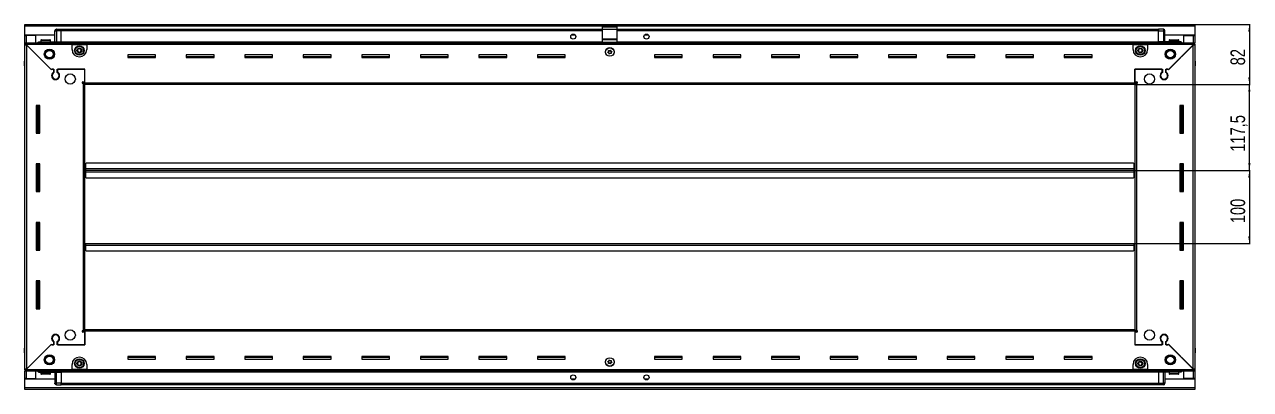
# Model space of a CAD drawing. Header units: millimetres. Extents: x 1132 to 6675, y -642 to 1878.
# Drawn here: x 4999 to 6675, y 1198 to 1697 of the extents above; entities that cross this region are included whole.
import ezdxf

# ---------------------------------------------------------------- set-up
doc = ezdxf.new("R2010")
doc.units = ezdxf.units.MM
doc.layers.add('FORMAT', color=7, linetype='Continuous')
doc.styles.add('SLDTEXTSTYLE0', font='TXT', dxfattribs={"width": 0.75})
doc.dimstyles.new('SLDDIMSTYLE0', dxfattribs={"dimtxt": 20, "dimasz": 10, "dimexe": 0, "dimexo": 0.0625, "dimgap": 5, "dimtad": 2, "dimdec": 1, "dimrnd": 1e-09, "dimzin": 12, "dimdsep": 46, "dimtxsty": 'SLDTEXTSTYLE0', "dimsah": 1, "dimcen": 0.09, "dimadec": 0, "dimazin": 3, "dimtfac": 1, "dimtofl": 0, "dimtmove": 0, "dimatfit": 3, "dimfxl": 0, "dimfrac": 2, "dimtolj": 1, "dimtzin": 12, "dimarcsym": 0})

# ---------------------------------------------------------------- blocks, each defined once
blk = doc.blocks.new('_D_6')
at = {"layer": 'FORMAT'}
for p, q in [((6598.9, 1696.6), (6674.4, 1696.6)), ((6673.4, 1696.6), (6673.4, 1614.6)), ((6516.9, 1614.6), (6674.4, 1614.6))]:
    blk.add_line(p, q, dxfattribs=at)
for points in [[(6673.4, 1696.6), (6671.9, 1686.6), (6675, 1686.6)], [(6673.4, 1614.6), (6675, 1624.6), (6671.9, 1624.6)]]:
    blk.add_solid(points, dxfattribs=at)
at = {"layer": 'FORMAT', "insert": (6647.6, 1640.8), "char_height": 20, "attachment_point": 1, "rotation": 90, "style": 'SLDTEXTSTYLE0'}
blk.add_mtext('82', dxfattribs=at)
blk = doc.blocks.new('_D_7')
at = {"layer": 'FORMAT'}
for p, q in [((6516.9, 1614.6), (6674.4, 1614.6)), ((6673.4, 1497.1), (6673.4, 1614.6)), ((6515.9, 1497.1), (6674.4, 1497.1))]:
    blk.add_line(p, q, dxfattribs=at)
for points in [[(6673.4, 1614.6), (6671.9, 1604.6), (6675, 1604.6)], [(6673.4, 1497.1), (6675, 1507.1), (6671.9, 1507.1)]]:
    blk.add_solid(points, dxfattribs=at)
at = {"layer": 'FORMAT', "insert": (6647.6, 1522.6), "char_height": 20, "attachment_point": 1, "rotation": 90, "style": 'SLDTEXTSTYLE0'}
blk.add_mtext('117,5', dxfattribs=at)
blk = doc.blocks.new('_D_8')
at = {"layer": 'FORMAT'}
for p, q in [((6515.9, 1497.1), (6674.4, 1497.1)), ((6673.4, 1497.1), (6673.4, 1397.1)), ((6515.9, 1397.1), (6674.4, 1397.1))]:
    blk.add_line(p, q, dxfattribs=at)
for points in [[(6673.4, 1497.1), (6671.9, 1487.1), (6675, 1487.1)], [(6673.4, 1397.1), (6675, 1407.1), (6671.9, 1407.1)]]:
    blk.add_solid(points, dxfattribs=at)
at = {"layer": 'FORMAT', "insert": (6647.6, 1424.9), "char_height": 20, "attachment_point": 1, "rotation": 90, "style": 'SLDTEXTSTYLE0'}
blk.add_mtext('100', dxfattribs=at)

msp = doc.modelspace()

# ---------------------------------------------------------------- linework, layer by layer
at = {"color": 7, "linetype": 'Continuous', "lineweight": 25}
for p, q in [((4999.91, 1694.5), (4999.91, 1696.6)), ((4999.91, 1696.6), (6598.91, 1696.6)), ((4999.91, 1682.1), (4999.91, 1694.5)), ((5789.41, 1693.6), (5809.41, 1693.6)), ((5789.41, 1690.34), (5789.41, 1693.6)), ((5809.41, 1690.34), (5809.41, 1693.6)), ((6598.91, 1696.6), (6598.91, 1694.5)), ((6598.91, 1694.5), (6598.91, 1682.1)), ((5040.91, 1682.1), (4999.91, 1682.1)), ((4999.91, 1681.6), (4999.91, 1682.1)), ((4999.91, 1681.6), (5002.01, 1681.6)), ((4999.91, 1671.35), (4999.91, 1681.6)), ((5001.41, 1681.6), (5001.41, 1682.1)), ((5014.91, 1681.6), (5002.01, 1681.6)), ((5014.91, 1671.35), (5014.91, 1681.6)), ((5022.71, 1675.8), (5034.11, 1675.8)), ((5040.91, 1673.1), (5040.91, 1688.1)), ((5041.59, 1689.6), (5041.59, 1689.6)), ((5042.91, 1690.1), (5049.41, 1690.1)), ((5042.91, 1690.1), (5049.41, 1690.1)), ((5049.41, 1690.1), (5049.41, 1690.1)), ((5049.41, 1690.1), (5049.41, 1690.1)), ((5049.41, 1690.1), (5049.41, 1688.1)), ((5789.41, 1689.95), (5049.41, 1689.95)), ((5049.41, 1673.1), (5049.41, 1688.1)), ((5752.28, 1682.1), (5746.54, 1682.1)), ((5789.41, 1677.19), (5789.41, 1690.34)), ((5789.41, 1676.1), (5789.41, 1677.19)), ((5789.41, 1676.1), (5809.41, 1676.1)), ((5789.41, 1672.6), (5789.41, 1676.1)), ((5809.41, 1677.19), (5809.41, 1690.34)), ((6549.41, 1689.95), (5809.41, 1689.95)), ((5809.41, 1676.1), (5809.41, 1677.19)), ((5809.41, 1672.6), (5809.41, 1676.1)), ((5852.28, 1682.1), (5846.54, 1682.1)), ((6549.41, 1690.1), (6549.41, 1690.1)), ((6555.91, 1690.1), (6549.41, 1690.1)), ((6555.91, 1690.1), (6549.41, 1690.1)), ((6549.41, 1690.1), (6549.41, 1688.1)), ((6549.41, 1673.1), (6549.41, 1688.1)), ((6557.91, 1688.1), (6557.91, 1688.1)), ((6557.91, 1673.1), (6557.91, 1688.1)), ((6598.91, 1682.1), (6557.91, 1682.1)), ((6564.71, 1675.8), (6576.11, 1675.8)), ((6583.91, 1671.35), (6583.91, 1681.6)), ((6583.91, 1681.6), (6596.81, 1681.6)), ((6596.81, 1681.6), (6598.91, 1681.6)), ((6597.41, 1681.6), (6597.41, 1682.1)), ((6598.91, 1681.6), (6598.91, 1682.1)), ((6598.91, 1681.6), (6598.91, 1671.35)), ((4999.91, 1669.85), (4999.91, 1671.35)), ((4999.91, 1671.35), (5000.91, 1671.35)), ((4999.91, 1669.35), (4999.91, 1669.85)), ((4999.91, 1669.85), (5000.91, 1669.85)), ((4999.91, 1224.85), (4999.91, 1669.35)), ((5001.41, 1669.35), (4999.91, 1669.35)), ((5000.91, 1669.85), (5000.91, 1671.35)), ((5000.91, 1671.35), (5064.41, 1671.35)), ((5001.51, 1669.25), (5035.41, 1635.35)), ((5036.11, 1634.65), (5002.01, 1668.75)), ((5020.41, 1673.1), (5049.41, 1673.1)), ((5021.91, 1675), (5021.91, 1673.1)), ((5034.91, 1673.1), (5034.91, 1675)), ((5049.34, 1671.35), (5049.41, 1673.07)), ((5049.41, 1673.1), (5049.41, 1672.6)), ((5049.41, 1671.95), (6549.41, 1671.95)), ((5064.41, 1669.25), (5064.41, 1671.35)), ((5064.41, 1671.35), (5084.41, 1671.35)), ((5064.41, 1669.85), (5084.41, 1669.85)), ((5064.41, 1662.35), (5064.41, 1669.25)), ((5084.41, 1671.35), (5084.41, 1669.25)), ((5084.41, 1671.35), (6514.41, 1671.35)), ((5084.41, 1669.25), (5084.41, 1662.35)), ((5789.41, 1672.6), (5809.41, 1672.6)), ((5793.41, 1672.6), (5793.41, 1671.95)), ((5795.91, 1671.95), (5795.91, 1672.6)), ((5802.91, 1671.95), (5802.91, 1672.6)), ((5805.41, 1671.95), (5805.41, 1672.6)), ((6514.41, 1669.25), (6514.41, 1671.35)), ((6514.41, 1671.35), (6534.41, 1671.35)), ((6514.41, 1669.85), (6534.41, 1669.85)), ((6514.41, 1662.35), (6514.41, 1669.25)), ((6534.41, 1671.35), (6597.91, 1671.35)), ((6534.41, 1671.35), (6534.41, 1669.25)), ((6534.41, 1669.25), (6534.41, 1662.35)), ((6549.41, 1673.1), (6549.41, 1672.6)), ((6578.41, 1673.1), (6549.41, 1673.1)), ((6549.41, 1673.07), (6549.49, 1671.35)), ((6596.81, 1668.75), (6562.71, 1634.65)), ((6563.41, 1635.35), (6597.31, 1669.25)), ((6563.91, 1675), (6563.91, 1673.1)), ((6576.91, 1673.1), (6576.91, 1675)), ((6597.41, 1669.35), (6598.91, 1669.35)), ((6597.91, 1669.85), (6597.91, 1671.35)), ((6597.91, 1671.35), (6598.91, 1671.35)), ((6597.91, 1669.85), (6598.91, 1669.85)), ((6598.91, 1669.85), (6598.91, 1671.35)), ((6598.91, 1669.85), (6598.91, 1669.35)), ((6598.91, 1669.35), (6598.91, 1224.85)), ((4999.41, 1646.6), (4999.41, 1640.1)), ((4999.41, 1640.1), (4999.41, 1646.6)), ((5178.41, 1655.1), (5140.41, 1655.1)), ((5140.41, 1655.1), (5140.41, 1651.6)), ((5178.41, 1652.35), (5140.41, 1652.35)), ((5140.41, 1651.6), (5178.41, 1651.6)), ((5178.41, 1651.6), (5178.41, 1655.1)), ((5258.41, 1655.1), (5220.41, 1655.1)), ((5220.41, 1655.1), (5220.41, 1651.6)), ((5258.41, 1652.35), (5220.41, 1652.35)), ((5220.41, 1651.6), (5258.41, 1651.6)), ((5258.41, 1651.6), (5258.41, 1655.1)), ((5338.41, 1655.1), (5300.41, 1655.1)), ((5300.41, 1655.1), (5300.41, 1651.6)), ((5338.41, 1652.35), (5300.41, 1652.35)), ((5300.41, 1651.6), (5338.41, 1651.6)), ((5338.41, 1651.6), (5338.41, 1655.1)), ((5418.41, 1655.1), (5380.41, 1655.1)), ((5380.41, 1655.1), (5380.41, 1651.6)), ((5418.41, 1652.35), (5380.41, 1652.35)), ((5380.41, 1651.6), (5418.41, 1651.6)), ((5418.41, 1651.6), (5418.41, 1655.1)), ((5498.41, 1655.1), (5460.41, 1655.1)), ((5460.41, 1655.1), (5460.41, 1651.6)), ((5498.41, 1652.35), (5460.41, 1652.35)), ((5460.41, 1651.6), (5498.41, 1651.6)), ((5498.41, 1651.6), (5498.41, 1655.1)), ((5578.41, 1655.1), (5540.41, 1655.1)), ((5540.41, 1655.1), (5540.41, 1651.6)), ((5578.41, 1652.35), (5540.41, 1652.35)), ((5540.41, 1651.6), (5578.41, 1651.6)), ((5578.41, 1651.6), (5578.41, 1655.1)), ((5658.41, 1655.1), (5620.41, 1655.1)), ((5620.41, 1655.1), (5620.41, 1651.6)), ((5658.41, 1652.35), (5620.41, 1652.35)), ((5620.41, 1651.6), (5658.41, 1651.6)), ((5658.41, 1651.6), (5658.41, 1655.1)), ((5738.41, 1655.1), (5700.41, 1655.1)), ((5700.41, 1655.1), (5700.41, 1651.6)), ((5738.41, 1652.35), (5700.41, 1652.35)), ((5700.41, 1651.6), (5738.41, 1651.6)), ((5738.41, 1651.6), (5738.41, 1655.1)), ((5898.41, 1655.1), (5860.41, 1655.1)), ((5860.41, 1655.1), (5860.41, 1651.6)), ((5898.41, 1652.35), (5860.41, 1652.35)), ((5860.41, 1651.6), (5898.41, 1651.6)), ((5898.41, 1651.6), (5898.41, 1655.1)), ((5978.41, 1655.1), (5940.41, 1655.1)), ((5940.41, 1655.1), (5940.41, 1651.6)), ((5978.41, 1652.35), (5940.41, 1652.35)), ((5940.41, 1651.6), (5978.41, 1651.6)), ((5978.41, 1651.6), (5978.41, 1655.1)), ((6058.41, 1655.1), (6020.41, 1655.1)), ((6020.41, 1655.1), (6020.41, 1651.6)), ((6058.41, 1652.35), (6020.41, 1652.35)), ((6020.41, 1651.6), (6058.41, 1651.6)), ((6058.41, 1651.6), (6058.41, 1655.1)), ((6138.41, 1655.1), (6100.41, 1655.1)), ((6100.41, 1655.1), (6100.41, 1651.6)), ((6138.41, 1652.35), (6100.41, 1652.35)), ((6100.41, 1651.6), (6138.41, 1651.6)), ((6138.41, 1651.6), (6138.41, 1655.1)), ((6218.41, 1655.1), (6180.41, 1655.1)), ((6180.41, 1655.1), (6180.41, 1651.6)), ((6218.41, 1652.35), (6180.41, 1652.35)), ((6180.41, 1651.6), (6218.41, 1651.6)), ((6218.41, 1651.6), (6218.41, 1655.1)), ((6298.41, 1655.1), (6260.41, 1655.1)), ((6260.41, 1655.1), (6260.41, 1651.6)), ((6298.41, 1652.35), (6260.41, 1652.35)), ((6260.41, 1651.6), (6298.41, 1651.6)), ((6298.41, 1651.6), (6298.41, 1655.1)), ((6378.41, 1655.1), (6340.41, 1655.1)), ((6340.41, 1655.1), (6340.41, 1651.6)), ((6378.41, 1652.35), (6340.41, 1652.35)), ((6340.41, 1651.6), (6378.41, 1651.6)), ((6378.41, 1651.6), (6378.41, 1655.1)), ((6458.41, 1655.1), (6420.41, 1655.1)), ((6420.41, 1655.1), (6420.41, 1651.6)), ((6458.41, 1652.35), (6420.41, 1652.35)), ((6420.41, 1651.6), (6458.41, 1651.6)), ((6458.41, 1651.6), (6458.41, 1655.1)), ((6598.91, 1647.93), (6598.91, 1647.93)), ((6599.41, 1646.6), (6599.41, 1640.1)), ((6599.41, 1640.1), (6599.41, 1646.6)), ((4999.41, 1640.1), (4999.41, 1640.1)), ((4999.91, 1640.1), (4999.41, 1640.1)), ((4999.56, 1640.1), (4999.56, 1254.1)), ((5035.41, 1635.35), (5039.61, 1635.35)), ((5036.81, 1635.35), (5036.11, 1634.65)), ((5038.91, 1635.35), (5036.81, 1635.35)), ((5038.91, 1635.35), (5038.91, 1631.46)), ((5039.61, 1635.35), (5039.61, 1631.07)), ((5044.21, 1635.35), (5081.91, 1635.35)), ((5044.21, 1631.07), (5044.21, 1635.35)), ((5044.91, 1631.46), (5044.91, 1635.35)), ((5081.91, 1635.35), (5044.91, 1635.35)), ((5081.91, 1616.7), (5081.91, 1635.35)), ((5081.91, 1618.1), (5081.91, 1635.35)), ((6516.91, 1635.35), (6554.61, 1635.35)), ((6516.91, 1616.7), (6516.91, 1635.35)), ((6516.91, 1635.35), (6516.91, 1618.1)), ((6553.91, 1635.35), (6516.91, 1635.35)), ((6553.91, 1635.35), (6553.91, 1631.46)), ((6554.61, 1635.35), (6554.61, 1631.07)), ((6559.21, 1635.35), (6563.41, 1635.35)), ((6559.21, 1631.07), (6559.21, 1635.35)), ((6562.01, 1635.35), (6559.91, 1635.35)), ((6559.91, 1631.46), (6559.91, 1635.35)), ((6562.71, 1634.65), (6562.01, 1635.35)), ((6598.91, 1640.1), (6599.41, 1640.1)), ((6599.26, 1254.1), (6599.26, 1640.1)), ((6599.41, 1640.1), (6599.41, 1640.1)), ((6599.41, 1640.1), (6599.41, 1640.1)), ((5039.91, 1622.49), (5039.91, 1621.73)), ((5079.06, 1618.1), (5081.91, 1618.1)), ((5079.81, 1616.1), (5079.06, 1616.1)), ((5079.81, 1616.1), (5081.91, 1616.1)), ((5081.91, 1617.1), (5079.91, 1617.1)), ((5079.91, 1617.1), (5079.91, 1616.1)), ((5081.91, 1614.6), (5081.91, 1616.7)), ((6516.91, 1614.6), (5081.91, 1614.6)), ((5081.91, 1279.6), (5081.91, 1614.6)), ((6516.91, 1618.1), (6519.76, 1618.1)), ((6518.91, 1617.1), (6516.91, 1617.1)), ((6516.91, 1616.7), (6516.91, 1614.6)), ((6516.91, 1616.1), (6519.01, 1616.1)), ((6516.91, 1614.6), (6516.91, 1279.6)), ((6518.91, 1616.1), (6518.91, 1617.1)), ((6519.76, 1616.1), (6519.01, 1616.1)), ((6558.91, 1622.49), (6558.91, 1621.73)), ((5020.41, 1586.1), (5015.41, 1586.1)), ((5015.41, 1586.1), (5015.41, 1548.1)), ((5017.56, 1548.1), (5017.56, 1586.1)), ((5019.35, 1548.1), (5019.35, 1586.1)), ((5019.39, 1548.1), (5019.39, 1586.1)), ((5020.41, 1548.1), (5020.41, 1586.1)), ((6578.41, 1586.1), (6578.41, 1548.1)), ((6583.41, 1586.1), (6578.41, 1586.1)), ((6579.43, 1586.1), (6579.43, 1548.1)), ((6579.47, 1586.1), (6579.47, 1548.1)), ((6581.26, 1586.1), (6581.26, 1548.1)), ((6583.41, 1548.1), (6583.41, 1586.1)), ((5015.41, 1548.1), (5020.41, 1548.1)), ((6578.41, 1548.1), (6583.41, 1548.1)), ((5020.41, 1506.1), (5015.41, 1506.1)), ((5015.41, 1506.1), (5015.41, 1468.1)), ((5017.56, 1468.1), (5017.56, 1506.1)), ((5019.35, 1468.1), (5019.35, 1506.1)), ((5019.39, 1468.1), (5019.39, 1506.1)), ((5020.41, 1468.1), (5020.41, 1506.1)), ((5082.66, 1497.1), (5081.91, 1497.1)), ((5082.91, 1499.95), (5082.66, 1499.95)), ((5082.66, 1499.95), (5082.66, 1497.1)), ((5082.66, 1497.1), (5082.66, 1494.25)), ((5082.66, 1494.25), (5082.91, 1494.25)), ((5083.91, 1507.1), (5082.91, 1506.1)), ((5082.91, 1506.1), (5082.91, 1499.2)), ((5082.91, 1497.1), (5082.91, 1499.2)), ((5082.91, 1495), (5082.91, 1497.1)), ((6515.91, 1497.1), (5082.91, 1497.1)), ((5082.91, 1495), (5082.91, 1488.1)), ((6514.91, 1507.1), (5083.91, 1507.1)), ((6515.91, 1506.1), (6514.91, 1507.1)), ((6515.91, 1499.2), (6515.91, 1506.1)), ((6516.16, 1499.95), (6515.91, 1499.95)), ((6515.91, 1499.2), (6515.91, 1497.1)), ((6515.91, 1497.1), (6515.91, 1495)), ((6515.91, 1488.1), (6515.91, 1495)), ((6515.91, 1494.25), (6516.16, 1494.25)), ((6516.16, 1497.1), (6516.16, 1499.95)), ((6516.16, 1494.25), (6516.16, 1497.1)), ((6516.91, 1497.1), (6516.16, 1497.1)), ((6578.41, 1506.1), (6578.41, 1468.1)), ((6583.41, 1506.1), (6578.41, 1506.1)), ((6579.43, 1506.1), (6579.43, 1468.1)), ((6579.47, 1506.1), (6579.47, 1468.1)), ((6581.26, 1506.1), (6581.26, 1468.1)), ((6583.41, 1468.1), (6583.41, 1506.1)), ((5082.91, 1488.1), (5083.91, 1487.1)), ((5083.91, 1487.1), (6514.91, 1487.1)), ((6514.91, 1487.1), (6515.91, 1488.1)), ((5015.41, 1468.1), (5020.41, 1468.1)), ((6578.41, 1468.1), (6583.41, 1468.1)), ((5020.41, 1426.1), (5015.41, 1426.1)), ((5015.41, 1426.1), (5015.41, 1388.1)), ((5017.56, 1388.1), (5017.56, 1426.1)), ((5019.35, 1388.1), (5019.35, 1426.1)), ((5019.39, 1388.1), (5019.39, 1426.1)), ((5020.41, 1388.1), (5020.41, 1426.1)), ((6578.41, 1426.1), (6578.41, 1388.1)), ((6583.41, 1426.1), (6578.41, 1426.1)), ((6579.43, 1426.1), (6579.43, 1388.1)), ((6579.47, 1426.1), (6579.47, 1388.1)), ((6581.26, 1426.1), (6581.26, 1388.1)), ((6583.41, 1388.1), (6583.41, 1426.1)), ((5081.91, 1397.1), (5082.66, 1397.1)), ((5082.66, 1397.1), (5082.66, 1394.25)), ((5082.66, 1394.25), (5082.91, 1394.25)), ((5082.91, 1395), (5082.91, 1397.1)), ((5082.91, 1397.1), (6515.91, 1397.1)), ((5082.91, 1395), (5082.91, 1388.1)), ((6515.91, 1397.1), (6515.91, 1395)), ((6515.91, 1388.1), (6515.91, 1395)), ((6515.91, 1394.25), (6516.16, 1394.25)), ((6516.16, 1394.25), (6516.16, 1397.1)), ((6516.16, 1397.1), (6516.91, 1397.1)), ((5015.41, 1388.1), (5020.41, 1388.1)), ((5082.91, 1388.1), (5083.91, 1387.1)), ((5083.91, 1387.1), (6514.91, 1387.1)), ((6514.91, 1387.1), (6515.91, 1388.1)), ((6578.41, 1388.1), (6583.41, 1388.1)), ((5020.41, 1346.1), (5015.41, 1346.1)), ((5015.41, 1346.1), (5015.41, 1308.1)), ((5017.56, 1308.1), (5017.56, 1346.1)), ((5019.35, 1308.1), (5019.35, 1346.1)), ((5019.39, 1308.1), (5019.39, 1346.1)), ((5020.41, 1308.1), (5020.41, 1346.1)), ((6578.41, 1346.1), (6578.41, 1308.1)), ((6583.41, 1346.1), (6578.41, 1346.1)), ((6579.43, 1346.1), (6579.43, 1308.1)), ((6579.47, 1346.1), (6579.47, 1308.1)), ((6581.26, 1346.1), (6581.26, 1308.1)), ((6583.41, 1308.1), (6583.41, 1346.1)), ((5015.41, 1308.1), (5020.41, 1308.1)), ((6578.41, 1308.1), (6583.41, 1308.1)), ((5079.06, 1278.1), (5079.81, 1278.1)), ((5081.91, 1276.1), (5079.06, 1276.1)), ((5081.91, 1278.1), (5079.81, 1278.1)), ((5079.91, 1278.1), (5079.91, 1277.1)), ((5079.91, 1277.1), (5081.91, 1277.1)), ((5081.91, 1277.5), (5081.91, 1279.6)), ((5081.91, 1279.6), (6516.91, 1279.6)), ((5081.91, 1277.5), (5081.91, 1258.85)), ((5081.91, 1258.85), (5081.91, 1276.1)), ((6516.91, 1279.6), (6516.91, 1277.5)), ((6519.01, 1278.1), (6516.91, 1278.1)), ((6516.91, 1277.5), (6516.91, 1258.85)), ((6516.91, 1277.1), (6518.91, 1277.1)), ((6516.91, 1276.1), (6516.91, 1258.85)), ((6519.76, 1276.1), (6516.91, 1276.1)), ((6518.91, 1277.1), (6518.91, 1278.1)), ((6519.01, 1278.1), (6519.76, 1278.1)), ((5035.41, 1258.85), (5001.51, 1224.95)), ((5002.01, 1225.45), (5036.11, 1259.55)), ((5039.61, 1258.85), (5035.41, 1258.85)), ((5036.11, 1259.55), (5036.81, 1258.85)), ((5036.81, 1258.85), (5038.91, 1258.85)), ((5038.91, 1262.74), (5038.91, 1258.85)), ((5039.61, 1263.14), (5039.61, 1258.85)), ((5039.91, 1272.48), (5039.91, 1271.72)), ((5044.21, 1258.85), (5044.21, 1263.14)), ((5081.91, 1258.85), (5044.21, 1258.85)), ((5044.91, 1258.85), (5044.91, 1262.74)), ((5044.91, 1258.85), (5081.91, 1258.85)), ((6554.61, 1258.85), (6516.91, 1258.85)), ((6516.91, 1258.85), (6553.91, 1258.85)), ((6553.91, 1262.74), (6553.91, 1258.85)), ((6554.61, 1263.14), (6554.61, 1258.85)), ((6558.91, 1272.48), (6558.91, 1271.72)), ((6559.21, 1258.85), (6559.21, 1263.14)), ((6563.41, 1258.85), (6559.21, 1258.85)), ((6559.91, 1258.85), (6559.91, 1262.74)), ((6559.91, 1258.85), (6562.01, 1258.85)), ((6562.01, 1258.85), (6562.71, 1259.55)), ((6562.71, 1259.55), (6596.81, 1225.45)), ((6597.31, 1224.95), (6563.41, 1258.85)), ((4999.41, 1254.1), (4999.41, 1254.1)), ((4999.41, 1247.6), (4999.41, 1254.1)), ((4999.41, 1254.1), (4999.41, 1254.1)), ((4999.41, 1254.1), (4999.41, 1247.6)), ((4999.91, 1254.1), (4999.41, 1254.1)), ((4999.91, 1246.28), (4999.91, 1246.28)), ((5178.41, 1242.6), (5140.41, 1242.6)), ((5140.41, 1242.6), (5140.41, 1239.1)), ((5140.41, 1241.85), (5178.41, 1241.85)), ((5178.41, 1239.1), (5178.41, 1242.6)), ((5258.41, 1242.6), (5220.41, 1242.6)), ((5220.41, 1242.6), (5220.41, 1239.1)), ((5220.41, 1241.85), (5258.41, 1241.85)), ((5258.41, 1239.1), (5258.41, 1242.6)), ((5338.41, 1242.6), (5300.41, 1242.6)), ((5300.41, 1242.6), (5300.41, 1239.1)), ((5300.41, 1241.85), (5338.41, 1241.85)), ((5338.41, 1239.1), (5338.41, 1242.6)), ((5418.41, 1242.6), (5380.41, 1242.6)), ((5380.41, 1242.6), (5380.41, 1239.1)), ((5380.41, 1241.85), (5418.41, 1241.85)), ((5418.41, 1239.1), (5418.41, 1242.6)), ((5498.41, 1242.6), (5460.41, 1242.6)), ((5460.41, 1242.6), (5460.41, 1239.1)), ((5460.41, 1241.85), (5498.41, 1241.85)), ((5498.41, 1239.1), (5498.41, 1242.6)), ((5578.41, 1242.6), (5540.41, 1242.6)), ((5540.41, 1242.6), (5540.41, 1239.1)), ((5540.41, 1241.85), (5578.41, 1241.85)), ((5578.41, 1239.1), (5578.41, 1242.6)), ((5658.41, 1242.6), (5620.41, 1242.6)), ((5620.41, 1242.6), (5620.41, 1239.1)), ((5620.41, 1241.85), (5658.41, 1241.85)), ((5658.41, 1239.1), (5658.41, 1242.6)), ((5738.41, 1242.6), (5700.41, 1242.6)), ((5700.41, 1242.6), (5700.41, 1239.1)), ((5700.41, 1241.85), (5738.41, 1241.85)), ((5738.41, 1239.1), (5738.41, 1242.6)), ((5898.41, 1242.6), (5860.41, 1242.6)), ((5860.41, 1242.6), (5860.41, 1239.1)), ((5860.41, 1241.85), (5898.41, 1241.85)), ((5898.41, 1239.1), (5898.41, 1242.6)), ((5978.41, 1242.6), (5940.41, 1242.6)), ((5940.41, 1242.6), (5940.41, 1239.1)), ((5940.41, 1241.85), (5978.41, 1241.85)), ((5978.41, 1239.1), (5978.41, 1242.6)), ((6058.41, 1242.6), (6020.41, 1242.6)), ((6020.41, 1242.6), (6020.41, 1239.1)), ((6020.41, 1241.85), (6058.41, 1241.85)), ((6058.41, 1239.1), (6058.41, 1242.6)), ((6138.41, 1242.6), (6100.41, 1242.6)), ((6100.41, 1242.6), (6100.41, 1239.1)), ((6100.41, 1241.85), (6138.41, 1241.85)), ((6138.41, 1239.1), (6138.41, 1242.6)), ((6218.41, 1242.6), (6180.41, 1242.6)), ((6180.41, 1242.6), (6180.41, 1239.1)), ((6180.41, 1241.85), (6218.41, 1241.85)), ((6218.41, 1239.1), (6218.41, 1242.6)), ((6298.41, 1242.6), (6260.41, 1242.6)), ((6260.41, 1242.6), (6260.41, 1239.1)), ((6260.41, 1241.85), (6298.41, 1241.85)), ((6298.41, 1239.1), (6298.41, 1242.6)), ((6378.41, 1242.6), (6340.41, 1242.6)), ((6340.41, 1242.6), (6340.41, 1239.1)), ((6340.41, 1241.85), (6378.41, 1241.85)), ((6378.41, 1239.1), (6378.41, 1242.6)), ((6458.41, 1242.6), (6420.41, 1242.6)), ((6420.41, 1242.6), (6420.41, 1239.1)), ((6420.41, 1241.85), (6458.41, 1241.85)), ((6458.41, 1239.1), (6458.41, 1242.6)), ((6598.91, 1254.1), (6599.41, 1254.1)), ((6599.41, 1254.1), (6599.41, 1254.1)), ((6599.41, 1247.6), (6599.41, 1254.1)), ((6599.41, 1254.1), (6599.41, 1247.6)), ((4999.91, 1224.35), (4999.91, 1224.85)), ((5001.41, 1224.85), (4999.91, 1224.85)), ((4999.91, 1224.35), (4999.91, 1222.85)), ((5000.91, 1224.35), (4999.91, 1224.35)), ((5000.91, 1224.35), (5000.91, 1222.85)), ((5064.41, 1224.95), (5064.41, 1231.85)), ((5064.41, 1222.85), (5064.41, 1224.95)), ((5084.41, 1224.35), (5064.41, 1224.35)), ((5084.41, 1231.85), (5084.41, 1224.95)), ((5084.41, 1224.95), (5084.41, 1222.85)), ((5140.41, 1239.1), (5178.41, 1239.1)), ((5220.41, 1239.1), (5258.41, 1239.1)), ((5300.41, 1239.1), (5338.41, 1239.1)), ((5380.41, 1239.1), (5418.41, 1239.1)), ((5460.41, 1239.1), (5498.41, 1239.1)), ((5540.41, 1239.1), (5578.41, 1239.1)), ((5620.41, 1239.1), (5658.41, 1239.1)), ((5700.41, 1239.1), (5738.41, 1239.1)), ((5860.41, 1239.1), (5898.41, 1239.1)), ((5940.41, 1239.1), (5978.41, 1239.1)), ((6020.41, 1239.1), (6058.41, 1239.1)), ((6100.41, 1239.1), (6138.41, 1239.1)), ((6180.41, 1239.1), (6218.41, 1239.1)), ((6260.41, 1239.1), (6298.41, 1239.1)), ((6340.41, 1239.1), (6378.41, 1239.1)), ((6420.41, 1239.1), (6458.41, 1239.1)), ((6514.41, 1224.95), (6514.41, 1231.85)), ((6514.41, 1222.85), (6514.41, 1224.95)), ((6534.41, 1224.35), (6514.41, 1224.35)), ((6534.41, 1231.85), (6534.41, 1224.95)), ((6534.41, 1224.95), (6534.41, 1222.85)), ((6597.41, 1224.85), (6598.91, 1224.85)), ((6597.91, 1224.35), (6597.91, 1222.85)), ((6598.91, 1224.35), (6597.91, 1224.35)), ((6598.91, 1224.85), (6598.91, 1224.35)), ((6598.91, 1224.35), (6598.91, 1222.85)), ((4999.91, 1212.6), (4999.91, 1222.85)), ((5000.91, 1222.85), (4999.91, 1222.85)), ((5002.01, 1212.6), (4999.91, 1212.6)), ((4999.91, 1212.1), (4999.91, 1212.6)), ((4999.91, 1212.1), (5040.91, 1212.1)), ((4999.91, 1199.7), (4999.91, 1212.1)), ((5064.41, 1222.85), (5000.91, 1222.85)), ((5001.41, 1212.1), (5001.41, 1212.6)), ((5002.01, 1212.6), (5014.91, 1212.6)), ((5014.91, 1212.6), (5014.91, 1222.85)), ((5020.41, 1221.1), (5049.41, 1221.1)), ((5021.91, 1221.1), (5021.91, 1219.2)), ((5026.49, 1218.4), (5022.71, 1218.4)), ((5034.11, 1218.4), (5026.49, 1218.4)), ((5034.91, 1219.2), (5034.91, 1221.1)), ((5040.91, 1221.1), (5040.91, 1206.1)), ((5049.41, 1221.14), (5049.34, 1222.85)), ((6549.41, 1222.25), (5049.41, 1222.25)), ((5049.41, 1221.1), (5049.41, 1221.6)), ((5049.41, 1221.1), (5049.41, 1206.1)), ((5084.41, 1222.85), (5064.41, 1222.85)), ((6514.41, 1222.85), (5084.41, 1222.85)), ((5746.54, 1212.1), (5752.28, 1212.1)), ((5846.54, 1212.1), (5852.28, 1212.1)), ((6534.41, 1222.85), (6514.41, 1222.85)), ((6597.91, 1222.85), (6534.41, 1222.85)), ((6549.49, 1222.85), (6549.41, 1221.14)), ((6549.41, 1221.1), (6549.41, 1221.6)), ((6578.41, 1221.1), (6549.41, 1221.1)), ((6549.41, 1221.1), (6549.41, 1206.1)), ((6557.91, 1221.1), (6557.91, 1206.1)), ((6557.91, 1212.1), (6598.91, 1212.1)), ((6563.91, 1221.1), (6563.91, 1219.2)), ((6571.7, 1218.4), (6564.71, 1218.4)), ((6576.11, 1218.4), (6571.7, 1218.4)), ((6576.91, 1219.2), (6576.91, 1221.1)), ((6583.91, 1212.6), (6583.91, 1222.85)), ((6596.81, 1212.6), (6583.91, 1212.6)), ((6598.91, 1212.6), (6596.81, 1212.6)), ((6597.41, 1212.1), (6597.41, 1212.6)), ((6598.91, 1222.85), (6597.91, 1222.85)), ((6598.91, 1222.85), (6598.91, 1212.6)), ((6598.91, 1212.1), (6598.91, 1212.6)), ((6598.91, 1212.1), (6598.91, 1199.7)), ((4999.91, 1197.6), (4999.91, 1199.7)), ((6598.91, 1197.6), (4999.91, 1197.6)), ((5040.91, 1206.1), (5040.91, 1206.1)), ((5042.91, 1204.1), (5049.41, 1204.1)), ((5042.91, 1204.1), (5049.41, 1204.1)), ((5049.41, 1204.1), (5049.41, 1206.1)), ((5049.41, 1204.25), (6549.41, 1204.25)), ((5049.41, 1204.1), (5049.41, 1204.1)), ((6549.41, 1204.1), (6549.41, 1206.1)), ((6555.91, 1204.1), (6549.41, 1204.1)), ((6549.41, 1204.1), (6549.41, 1204.1)), ((6549.41, 1204.1), (6549.41, 1204.1)), ((6555.91, 1204.1), (6549.41, 1204.1)), ((6557.23, 1204.6), (6557.23, 1204.6)), ((6598.91, 1199.7), (6598.91, 1197.6))]:
    msp.add_line(p, q, dxfattribs=at)
at = {"color": 8, "linetype": 'Continuous', "lineweight": 18}
for p, q in [((6598.91, 1694.5), (4999.91, 1694.5)), ((5002.01, 1681.6), (5002.01, 1682.1)), ((5002.01, 1671.35), (5002.01, 1681.6)), ((5040.91, 1688.1), (5042.91, 1688.1)), ((5042.91, 1690.1), (5042.91, 1688.1)), ((5042.91, 1688.1), (5042.91, 1673.1)), ((5049.41, 1688.1), (5042.91, 1688.1)), ((5789.41, 1687.95), (5049.41, 1687.95)), ((5789.41, 1690.34), (5809.41, 1690.34)), ((5789.41, 1677.19), (5809.41, 1677.19)), ((6549.41, 1687.95), (5809.41, 1687.95)), ((6549.41, 1688.1), (6555.91, 1688.1)), ((6555.91, 1690.1), (6555.91, 1688.1)), ((6557.91, 1688.1), (6555.91, 1688.1)), ((6555.91, 1688.1), (6555.91, 1673.1)), ((6596.81, 1682.1), (6596.81, 1681.6)), ((6596.81, 1681.6), (6596.81, 1671.35)), ((5064.41, 1669.25), (5001.51, 1669.25)), ((5002.01, 1668.75), (5002.01, 1225.45)), ((5021.91, 1675), (5034.91, 1675)), ((5789.41, 1672.6), (5049.41, 1672.6)), ((6549.41, 1671.37), (5049.41, 1671.37)), ((5064.41, 1669.25), (5084.41, 1669.25)), ((6514.41, 1669.25), (5084.41, 1669.25)), ((5795.41, 1671.95), (5795.41, 1672.6)), ((5803.41, 1671.95), (5803.41, 1672.6)), ((6549.41, 1672.6), (5809.41, 1672.6)), ((6514.41, 1669.25), (6534.41, 1669.25)), ((6597.31, 1669.25), (6534.41, 1669.25)), ((6563.91, 1675), (6576.91, 1675)), ((6596.81, 1225.45), (6596.81, 1668.75)), ((4999.91, 1646.6), (4999.41, 1646.6)), ((6598.91, 1646.6), (6599.41, 1646.6)), ((5079.81, 1278.1), (5079.81, 1616.1)), ((5081.91, 1616.7), (6516.91, 1616.7)), ((6519.01, 1616.1), (6519.01, 1278.1)), ((5016.91, 1586.1), (5016.91, 1548.1)), ((5018.15, 1586.1), (5018.15, 1548.1)), ((6580.68, 1548.1), (6580.68, 1586.1)), ((6581.91, 1548.1), (6581.91, 1586.1)), ((5016.91, 1506.1), (5016.91, 1468.1)), ((5018.15, 1506.1), (5018.15, 1468.1)), ((6515.91, 1499.2), (5082.91, 1499.2)), ((5082.91, 1495), (6515.91, 1495)), ((6580.68, 1468.1), (6580.68, 1506.1)), ((6581.91, 1468.1), (6581.91, 1506.1)), ((5016.91, 1426.1), (5016.91, 1388.1)), ((5018.15, 1426.1), (5018.15, 1388.1)), ((6580.68, 1388.1), (6580.68, 1426.1)), ((6581.91, 1388.1), (6581.91, 1426.1)), ((5082.91, 1395), (6515.91, 1395)), ((5016.91, 1346.1), (5016.91, 1308.1)), ((5018.15, 1346.1), (5018.15, 1308.1)), ((6580.68, 1308.1), (6580.68, 1346.1)), ((6581.91, 1308.1), (6581.91, 1346.1)), ((6516.91, 1277.5), (5081.91, 1277.5)), ((4999.91, 1247.6), (4999.41, 1247.6)), ((6598.91, 1247.6), (6599.41, 1247.6)), ((5001.51, 1224.95), (5064.41, 1224.95)), ((5084.41, 1224.95), (5064.41, 1224.95)), ((5084.41, 1224.95), (6514.41, 1224.95)), ((6534.41, 1224.95), (6514.41, 1224.95)), ((6534.41, 1224.95), (6597.31, 1224.95)), ((5002.01, 1212.6), (5002.01, 1222.85)), ((5002.01, 1212.1), (5002.01, 1212.6)), ((5026.22, 1219.2), (5021.91, 1219.2)), ((5034.91, 1219.2), (5026.22, 1219.2)), ((5042.91, 1206.1), (5042.91, 1221.1)), ((5049.41, 1222.84), (6549.41, 1222.84)), ((5049.41, 1221.6), (6549.41, 1221.6)), ((6555.91, 1206.1), (6555.91, 1221.1)), ((6571.89, 1219.2), (6563.91, 1219.2)), ((6576.91, 1219.2), (6571.89, 1219.2)), ((6596.81, 1222.85), (6596.81, 1212.6)), ((6596.81, 1212.6), (6596.81, 1212.1)), ((6598.91, 1199.7), (4999.91, 1199.7)), ((5040.91, 1206.1), (5042.91, 1206.1)), ((5042.91, 1204.1), (5042.91, 1206.1)), ((5049.41, 1206.1), (5042.91, 1206.1)), ((5049.41, 1206.25), (6549.41, 1206.25)), ((6549.41, 1206.1), (6555.91, 1206.1)), ((6557.91, 1206.1), (6555.91, 1206.1)), ((6555.91, 1204.1), (6555.91, 1206.1))]:
    msp.add_line(p, q, dxfattribs=at)
at = {"color": 7, "linetype": 'Continuous', "lineweight": 25, "flags": 128}
msp.add_lwpolyline([(5041.06, 1205.35), (5040.95, 1205.71), (5040.91, 1206.1)], dxfattribs=at)
at = {"color": 7, "linetype": 'Continuous', "lineweight": 25}
for centre, radius in [((5749.41, 1680.1), 3.5), ((5849.41, 1680.1), 3.5), ((5033.41, 1656.1), 7), ((5033.41, 1656.1), 6.02), ((5033.41, 1656.1), 5.1), ((5074.41, 1661.1), 6.5), ((5074.41, 1661.1), 3.46), ((5799.41, 1659.1), 6), ((5799.41, 1658.95), 5.79), ((5799.41, 1658.95), 1.85), ((6524.41, 1661.1), 6.5), ((6524.41, 1661.1), 3.46), ((6565.41, 1656.1), 7), ((6565.41, 1656.1), 6.02), ((6565.41, 1656.1), 5.1), ((5061.91, 1622.1), 7), ((6536.91, 1622.1), 7), ((5061.91, 1272.1), 7), ((6536.91, 1272.1), 7), ((5033.41, 1238.1), 7), ((5033.41, 1238.1), 6.03), ((5033.41, 1238.1), 5.1), ((5799.41, 1235.1), 6), ((5799.41, 1235.25), 5.79), ((6565.41, 1238.1), 7), ((6565.41, 1238.1), 6.02), ((6565.41, 1238.1), 5.1), ((5074.41, 1233.1), 6.5), ((5074.41, 1233.1), 3.46), ((5799.41, 1235.25), 1.85), ((6524.41, 1233.1), 6.5), ((6524.41, 1233.1), 3.46), ((5749.41, 1214.1), 3.5), ((5849.41, 1214.1), 3.5)]:
    msp.add_circle(centre, radius, dxfattribs=at)
at = {"color": 8, "linetype": 'Continuous', "lineweight": 18}
for centre in [(5074.41, 1661.1), (6524.41, 1661.1), (5074.41, 1233.1), (6524.41, 1233.1)]:
    msp.add_circle(centre, 5.7, dxfattribs=at)
at = {"color": 7, "linetype": 'Continuous', "lineweight": 25}
for centre, radius, start, end in [((5022.71, 1675), 0.8, 90, 180), ((5034.11, 1675), 0.8, 0, 90), ((5042.91, 1688.1), 2, 90, 180), ((5042.91, 1688.1), 2, 123.94202, 131.40962), ((5042.91, 1688.1), 2, 90, 108.58003), ((6555.91, 1688.1), 2, 0, 90), ((6555.91, 1688.1), 2, 0, 90), ((6564.71, 1675), 0.8, 90, 180), ((6576.11, 1675), 0.8, 0, 90), ((5040.71, 1673.3), 0.2, 270, 0), ((5074.41, 1662.35), 10, 180, 270), ((5074.41, 1661.1), 2.5, 134.01559, 194.01559), ((5074.41, 1661.1), 2.5, 194.01559, 254.01559), ((5074.41, 1661.1), 2.5, 74.01559, 134.01559), ((5074.41, 1661.1), 2.5, 254.01559, 314.01559), ((5074.41, 1662.35), 10, 270, 0), ((5074.41, 1661.1), 2.5, 14.01559, 74.01559), ((5074.41, 1661.1), 2.5, 314.01559, 14.01559), ((6524.41, 1662.35), 10, 180, 270), ((6524.41, 1661.1), 2.5, 160.11158, 220.11158), ((6524.41, 1661.1), 2.5, 100.11158, 160.11158), ((6524.41, 1661.1), 2.5, 220.11158, 280.11158), ((6524.41, 1661.1), 2.5, 40.11158, 100.11158), ((6524.41, 1662.35), 10, 270, 0), ((6524.41, 1661.1), 2.5, 280.11158, 340.11158), ((6524.41, 1661.1), 2.5, 340.11158, 40.11158), ((6558.11, 1673.3), 0.2, 180, 270), ((5001.41, 1646.6), 2, 138.57492, 180), ((5001.41, 1646.6), 2, 138.59038, 180), ((6597.41, 1646.6), 2, 33.78451, 41.40962), ((6597.41, 1646.6), 2, 0, 41.39416), ((6597.41, 1646.6), 2, 0, 19.56674), ((5041.91, 1626.85), 5.5, 123.05573, 56.94427), ((5041.91, 1626.85), 4.8, 118.63099, 61.36901), ((6556.91, 1626.85), 5.5, 123.05573, 56.94427), ((6556.91, 1626.85), 4.8, 118.63099, 61.36901), ((5079.06, 1617.1), 1, 90, 270), ((6519.76, 1617.1), 1, 270, 90), ((5079.06, 1277.1), 1, 90, 270), ((6519.76, 1277.1), 1, 270, 90), ((5041.91, 1267.35), 5.5, 303.05573, 236.94427), ((5041.91, 1267.35), 4.8, 298.63099, 241.36901), ((6556.91, 1267.35), 5.5, 303.05573, 236.94427), ((6556.91, 1267.35), 4.8, 298.63099, 241.36901), ((5001.41, 1247.6), 2, 180, 221.39416), ((5074.41, 1231.85), 10, 90, 180), ((5074.41, 1231.85), 10, 0, 90), ((6524.41, 1231.85), 10, 90, 180), ((6524.41, 1231.85), 10, 0, 90), ((6597.41, 1247.6), 2, 318.57492, 360), ((6597.41, 1247.6), 2, 318.59038, 0), ((5074.41, 1233.1), 2.5, 127.47401, 187.47401), ((5074.41, 1233.1), 2.5, 187.47401, 247.47401), ((5074.41, 1233.1), 2.5, 67.47401, 127.47401), ((5074.41, 1233.1), 2.5, 247.47401, 307.47401), ((5074.41, 1233.1), 2.5, 7.47401, 67.47401), ((5074.41, 1233.1), 2.5, 307.47401, 7.47401), ((6524.41, 1233.1), 2.5, 147.04236, 207.04236), ((6524.41, 1233.1), 2.5, 207.04236, 267.04236), ((6524.41, 1233.1), 2.5, 87.04236, 147.04236), ((6524.41, 1233.1), 2.5, 267.04236, 327.04236), ((6524.41, 1233.1), 2.5, 27.04236, 87.04236), ((6524.41, 1233.1), 2.5, 327.04236, 27.04236), ((5022.71, 1219.2), 0.8, 180, 270), ((5034.11, 1219.2), 0.8, 270, 360), ((5040.71, 1220.9), 0.2, 0, 90), ((6558.11, 1220.9), 0.2, 90, 180), ((6564.71, 1219.2), 0.8, 180, 270), ((6576.11, 1219.2), 0.8, 270, 0), ((5042.91, 1206.1), 2, 180, 270), ((6555.91, 1206.1), 2, 270, 0), ((6555.91, 1206.1), 2, 270, 288.58003), ((6555.91, 1206.1), 2, 303.94202, 311.40962)]:
    msp.add_arc(centre, radius, start, end, dxfattribs=at)
for points, knots in [([(4999.91, 1669.35), (4999.94, 1669.31), (4999.99, 1669.22), (5000.38, 1669.09), (5000.94, 1668.95), (5001.52, 1668.84), (5001.89, 1668.78), (5002.01, 1668.75)], [0, 0, 0, 0, 0.2302553, 0.4485219, 0.6667858, 0.8850496, 1, 1, 1, 1]), ([(5001.51, 1669.25), (5001.47, 1669.51), (5001.38, 1670), (5001.24, 1670.64), (5001.11, 1671.11), (5001, 1671.33), (5000.93, 1671.35), (5000.91, 1671.35)], [0, 0, 0, 0, 0.2302553, 0.4485219, 0.6667858, 0.8850496, 1, 1, 1, 1]), ([(5017.2, 1671.35), (5017.32, 1671.55), (5017.7, 1672.2), (5018.86, 1672.91), (5019.89, 1673.04), (5020.41, 1673.1)], [0, 0, 0, 0, 0.18224985, 0.59112493, 1, 1, 1, 1]), ([(5049.41, 1673.1), (5049.41, 1673.07), (5049.41, 1672.99), (5049.41, 1672.37), (5049.41, 1671.81), (5049.41, 1671.44), (5049.41, 1671.43)], [0, 0, 0, 0, 0.3302672, 0.6605344, 0.9908016, 1, 1, 1, 1]), ([(5071.64, 1661.9), (5072.01, 1662.26), (5072.7, 1662.93), (5073.39, 1663.59), (5073.71, 1663.91)], [0, 0, 0, 0, 0.5346859, 1, 1, 1, 1]), ([(5072.34, 1659.1), (5072.25, 1659.43), (5072.05, 1660.23), (5071.81, 1661.2), (5071.67, 1661.78), (5071.64, 1661.9)], [0, 0, 0, 0, 0.3629006, 0.8668753, 1, 1, 1, 1]), ([(5075.11, 1658.3), (5074.62, 1658.45), (5073.69, 1658.71), (5072.77, 1658.98), (5072.34, 1659.1)], [0, 0, 0, 0, 0.53468586, 1, 1, 1, 1]), ([(5073.71, 1663.91), (5074.21, 1663.76), (5075.14, 1663.5), (5076.06, 1663.23), (5076.49, 1663.11)], [0, 0, 0, 0, 0.5346859, 1, 1, 1, 1]), ([(5077.19, 1660.31), (5076.82, 1659.95), (5076.12, 1659.28), (5075.43, 1658.61), (5075.11, 1658.3)], [0, 0, 0, 0, 0.5346859, 1, 1, 1, 1]), ([(5076.49, 1663.11), (5076.52, 1662.99), (5076.66, 1662.41), (5076.9, 1661.44), (5077.1, 1660.64), (5077.19, 1660.31)], [0, 0, 0, 0, 0.1331247, 0.6370994, 1, 1, 1, 1]), ([(5797.53, 1661.03), (5797.52, 1661.02), (5797.5, 1660.99), (5797.49, 1660.94), (5797.5, 1660.79), (5797.6, 1660.42), (5797.74, 1659.89), (5797.57, 1659.28), (5797.21, 1658.91), (5796.91, 1658.66), (5796.74, 1658.5), (5796.69, 1658.42), (5796.67, 1658.38), (5796.68, 1658.35), (5796.69, 1658.32), (5796.75, 1658.27), (5797, 1658.18), (5797.46, 1658.07), (5798.1, 1657.76), (5798.35, 1657.09), (5798.41, 1656.62), (5798.48, 1656.36), (5798.53, 1656.31), (5798.55, 1656.29), (5798.58, 1656.28), (5798.62, 1656.29), (5798.66, 1656.3), (5798.73, 1656.35), (5798.9, 1656.5), (5799.16, 1656.77), (5799.57, 1657.09), (5800.19, 1657.2), (5800.7, 1657.01), (5801.07, 1656.88), (5801.21, 1656.86), (5801.27, 1656.87), (5801.3, 1656.88), (5801.32, 1656.92), (5801.33, 1656.97), (5801.32, 1657.12), (5801.22, 1657.49), (5801.08, 1658.01), (5801.25, 1658.62), (5801.61, 1659), (5801.91, 1659.25), (5802.09, 1659.41), (5802.14, 1659.49), (5802.15, 1659.53), (5802.15, 1659.56), (5802.13, 1659.59), (5802.08, 1659.63), (5801.83, 1659.73), (5801.36, 1659.84), (5800.73, 1660.15), (5800.47, 1660.81), (5800.41, 1661.29), (5800.34, 1661.54), (5800.3, 1661.6), (5800.27, 1661.62), (5800.24, 1661.63), (5800.21, 1661.62), (5800.17, 1661.6), (5800.1, 1661.56), (5799.93, 1661.41), (5799.66, 1661.14), (5799.26, 1660.82), (5798.63, 1660.71), (5798.12, 1660.89), (5797.76, 1661.03), (5797.61, 1661.05), (5797.55, 1661.04), (5797.54, 1661.03), (5797.53, 1661.03)], [0, 0, 0, 0, 0.0020087, 0.00442, 0.0093647, 0.0255282, 0.0677053, 0.0957862, 0.1246456, 0.1503415, 0.1605194, 0.1633943, 0.1656965, 0.1672448, 0.1688741, 0.1707699, 0.1786058, 0.2119941, 0.2499945, 0.2879948, 0.3213831, 0.329219, 0.3311148, 0.3327441, 0.3342924, 0.3362166, 0.3385353, 0.3413178, 0.349662, 0.3753578, 0.4042173, 0.4322982, 0.4744753, 0.4906388, 0.4966691, 0.49844, 0.5, 0.5020087, 0.50442, 0.5093647, 0.5255282, 0.5677053, 0.5957862, 0.6246456, 0.6503415, 0.6605194, 0.6633943, 0.6656965, 0.6672448, 0.6688741, 0.6707699, 0.6786058, 0.7119941, 0.7499945, 0.7879948, 0.8213831, 0.829219, 0.8311148, 0.8327441, 0.8342924, 0.8362166, 0.8385353, 0.8413178, 0.849662, 0.8753578, 0.9042173, 0.9322982, 0.9744753, 0.9906388, 0.9966691, 0.99844, 1, 1, 1, 1]), ([(6521.57, 1660.6), (6521.61, 1660.72), (6521.82, 1661.28), (6522.15, 1662.21), (6522.43, 1662.99), (6522.55, 1663.31)], [0, 0, 0, 0, 0.1331247, 0.6370994, 1, 1, 1, 1]), ([(6523.43, 1658.39), (6523.1, 1658.78), (6522.48, 1659.52), (6521.86, 1660.26), (6521.57, 1660.6)], [0, 0, 0, 0, 0.53468586, 1, 1, 1, 1]), ([(6522.55, 1663.31), (6523.06, 1663.4), (6524.01, 1663.57), (6524.95, 1663.74), (6525.39, 1663.82)], [0, 0, 0, 0, 0.5346859, 1, 1, 1, 1]), ([(6526.27, 1658.9), (6525.76, 1658.81), (6524.81, 1658.64), (6523.87, 1658.47), (6523.43, 1658.39)], [0, 0, 0, 0, 0.5346859, 1, 1, 1, 1]), ([(6525.39, 1663.82), (6525.73, 1663.42), (6526.35, 1662.69), (6526.97, 1661.95), (6527.25, 1661.61)], [0, 0, 0, 0, 0.5346859, 1, 1, 1, 1]), ([(6527.25, 1661.61), (6527.14, 1661.29), (6526.86, 1660.51), (6526.52, 1659.58), (6526.31, 1659.01), (6526.27, 1658.9)], [0, 0, 0, 0, 0.3629006, 0.8668753, 1, 1, 1, 1]), ([(6549.41, 1673.1), (6549.41, 1673.07), (6549.41, 1672.99), (6549.41, 1672.37), (6549.41, 1671.81), (6549.41, 1671.44), (6549.41, 1671.43)], [0, 0, 0, 0, 0.3302662, 0.66053239, 0.99079859, 1, 1, 1, 1]), ([(6581.63, 1671.35), (6581.51, 1671.55), (6581.12, 1672.2), (6579.97, 1672.91), (6578.93, 1673.04), (6578.41, 1673.1)], [0, 0, 0, 0, 0.1822499, 0.5911249, 1, 1, 1, 1]), ([(6596.81, 1668.75), (6597.07, 1668.8), (6597.56, 1668.89), (6598.2, 1669.02), (6598.67, 1669.15), (6598.89, 1669.27), (6598.91, 1669.33), (6598.91, 1669.35)], [0, 0, 0, 0, 0.2302553, 0.4485219, 0.6667858, 0.8850496, 1, 1, 1, 1]), ([(6597.91, 1671.35), (6597.87, 1671.33), (6597.78, 1671.28), (6597.64, 1670.88), (6597.51, 1670.32), (6597.4, 1669.75), (6597.33, 1669.38), (6597.31, 1669.25)], [0, 0, 0, 0, 0.23025534, 0.4485219, 0.6667858, 0.88504963, 1, 1, 1, 1]), ([(5002.01, 1225.45), (5001.76, 1225.41), (5001.27, 1225.32), (5000.62, 1225.19), (5000.16, 1225.05), (4999.94, 1224.94), (4999.92, 1224.88), (4999.91, 1224.85)], [0, 0, 0, 0, 0.2302553, 0.4485219, 0.6667858, 0.8850496, 1, 1, 1, 1]), ([(5000.91, 1222.85), (5000.96, 1222.88), (5001.05, 1222.93), (5001.18, 1223.33), (5001.31, 1223.88), (5001.42, 1224.46), (5001.49, 1224.83), (5001.51, 1224.95)], [0, 0, 0, 0, 0.2302553, 0.4485219, 0.6667858, 0.8850496, 1, 1, 1, 1]), ([(5071.75, 1234.21), (5071.84, 1234.29), (5072.32, 1234.65), (5073.11, 1235.26), (5073.76, 1235.76), (5074.04, 1235.97)], [0, 0, 0, 0, 0.13312467, 0.63709944, 1, 1, 1, 1]), ([(5072.12, 1231.35), (5072.05, 1231.86), (5071.93, 1232.82), (5071.8, 1233.77), (5071.75, 1234.21)], [0, 0, 0, 0, 0.53468586, 1, 1, 1, 1]), ([(5074.79, 1230.24), (5074.31, 1230.44), (5073.42, 1230.81), (5072.53, 1231.18), (5072.12, 1231.35)], [0, 0, 0, 0, 0.5346859, 1, 1, 1, 1]), ([(5074.04, 1235.97), (5074.51, 1235.77), (5075.4, 1235.4), (5076.29, 1235.03), (5076.7, 1234.86)], [0, 0, 0, 0, 0.5346859, 1, 1, 1, 1]), ([(5077.08, 1232), (5076.8, 1231.79), (5076.15, 1231.29), (5075.36, 1230.68), (5074.89, 1230.32), (5074.79, 1230.24)], [0, 0, 0, 0, 0.3629006, 0.8668753, 1, 1, 1, 1]), ([(5076.7, 1234.86), (5076.77, 1234.35), (5076.9, 1233.39), (5077.02, 1232.44), (5077.08, 1232)], [0, 0, 0, 0, 0.5346859, 1, 1, 1, 1]), ([(5797.53, 1233.18), (5797.54, 1233.18), (5797.56, 1233.16), (5797.62, 1233.16), (5797.76, 1233.18), (5798.12, 1233.32), (5798.63, 1233.5), (5799.26, 1233.39), (5799.66, 1233.07), (5799.94, 1232.79), (5800.11, 1232.63), (5800.2, 1232.59), (5800.24, 1232.58), (5800.27, 1232.59), (5800.3, 1232.61), (5800.34, 1232.66), (5800.41, 1232.92), (5800.47, 1233.39), (5800.73, 1234.06), (5801.36, 1234.37), (5801.83, 1234.48), (5802.08, 1234.57), (5802.13, 1234.62), (5802.15, 1234.65), (5802.15, 1234.68), (5802.14, 1234.71), (5802.12, 1234.75), (5802.07, 1234.82), (5801.9, 1234.97), (5801.61, 1235.21), (5801.25, 1235.58), (5801.08, 1236.19), (5801.22, 1236.72), (5801.32, 1237.1), (5801.33, 1237.25), (5801.32, 1237.3), (5801.3, 1237.33), (5801.26, 1237.35), (5801.2, 1237.35), (5801.06, 1237.33), (5800.7, 1237.19), (5800.19, 1237.01), (5799.57, 1237.12), (5799.16, 1237.44), (5798.89, 1237.72), (5798.71, 1237.88), (5798.63, 1237.92), (5798.58, 1237.93), (5798.55, 1237.92), (5798.53, 1237.9), (5798.48, 1237.84), (5798.41, 1237.59), (5798.35, 1237.11), (5798.1, 1236.45), (5797.46, 1236.14), (5797, 1236.03), (5796.75, 1235.93), (5796.69, 1235.89), (5796.68, 1235.86), (5796.67, 1235.83), (5796.68, 1235.79), (5796.7, 1235.76), (5796.75, 1235.69), (5796.92, 1235.54), (5797.21, 1235.3), (5797.57, 1234.92), (5797.74, 1234.31), (5797.6, 1233.79), (5797.5, 1233.41), (5797.49, 1233.26), (5797.51, 1233.21), (5797.52, 1233.19), (5797.53, 1233.18)], [0, 0, 0, 0, 0.0020087, 0.00442, 0.0093647, 0.0255282, 0.0677053, 0.0957862, 0.1246456, 0.1503415, 0.1605194, 0.1633943, 0.1656965, 0.1672448, 0.1688741, 0.1707699, 0.1786058, 0.2119941, 0.2499945, 0.2879948, 0.3213831, 0.329219, 0.3311148, 0.3327441, 0.3342924, 0.3362166, 0.3385353, 0.3413178, 0.349662, 0.3753578, 0.4042173, 0.4322982, 0.4744753, 0.4906388, 0.4966691, 0.49844, 0.5, 0.5020087, 0.50442, 0.5093647, 0.5255282, 0.5677053, 0.5957862, 0.6246456, 0.6503415, 0.6605194, 0.6633943, 0.6656965, 0.6672448, 0.6688741, 0.6707699, 0.6786058, 0.7119941, 0.7499945, 0.7879948, 0.8213831, 0.829219, 0.8311148, 0.8327441, 0.8342924, 0.8362166, 0.8385353, 0.8413178, 0.849662, 0.8753578, 0.9042173, 0.9322982, 0.9744753, 0.9906388, 0.9966691, 0.99844, 1, 1, 1, 1]), ([(6521.53, 1233.25), (6521.81, 1233.69), (6522.33, 1234.5), (6522.86, 1235.3), (6523.1, 1235.68)], [0, 0, 0, 0, 0.5346859, 1, 1, 1, 1]), ([(6522.84, 1230.68), (6522.61, 1231.14), (6522.17, 1232), (6521.73, 1232.86), (6521.53, 1233.25)], [0, 0, 0, 0, 0.5346859, 1, 1, 1, 1]), ([(6525.72, 1230.53), (6525.38, 1230.55), (6524.56, 1230.59), (6523.56, 1230.64), (6522.97, 1230.68), (6522.84, 1230.68)], [0, 0, 0, 0, 0.3629006, 0.8668753, 1, 1, 1, 1]), ([(6523.1, 1235.68), (6523.22, 1235.67), (6523.82, 1235.64), (6524.82, 1235.59), (6525.64, 1235.54), (6525.98, 1235.53)], [0, 0, 0, 0, 0.1331247, 0.6370994, 1, 1, 1, 1]), ([(6527.29, 1232.96), (6527.01, 1232.52), (6526.49, 1231.71), (6525.97, 1230.91), (6525.72, 1230.53)], [0, 0, 0, 0, 0.5346859, 1, 1, 1, 1]), ([(6525.98, 1235.53), (6526.22, 1235.07), (6526.66, 1234.21), (6527.09, 1233.35), (6527.29, 1232.96)], [0, 0, 0, 0, 0.5346859, 1, 1, 1, 1]), ([(6598.91, 1224.85), (6598.89, 1224.9), (6598.83, 1224.99), (6598.44, 1225.12), (6597.88, 1225.25), (6597.3, 1225.37), (6596.94, 1225.43), (6596.81, 1225.45)], [0, 0, 0, 0, 0.2302553, 0.4485219, 0.6667858, 0.8850496, 1, 1, 1, 1]), ([(6597.31, 1224.95), (6597.36, 1224.7), (6597.45, 1224.21), (6597.58, 1223.57), (6597.71, 1223.1), (6597.82, 1222.88), (6597.89, 1222.86), (6597.91, 1222.85)], [0, 0, 0, 0, 0.2302553, 0.4485219, 0.6667858, 0.8850496, 1, 1, 1, 1]), ([(5017.2, 1222.85), (5017.32, 1222.65), (5017.7, 1222.01), (5018.86, 1221.3), (5019.89, 1221.17), (5020.41, 1221.1)], [0, 0, 0, 0, 0.1822499, 0.5911249, 1, 1, 1, 1]), ([(5049.41, 1221.1), (5049.41, 1221.14), (5049.41, 1221.22), (5049.41, 1221.84), (5049.41, 1222.41), (5049.41, 1222.81), (5049.41, 1222.84)], [0, 0, 0, 0, 0.32427882, 0.64855764, 0.97283646, 1, 1, 1, 1]), ([(6549.41, 1221.1), (6549.41, 1221.14), (6549.41, 1221.22), (6549.41, 1221.84), (6549.41, 1222.41), (6549.41, 1222.81), (6549.41, 1222.84)], [0, 0, 0, 0, 0.3242788, 0.6485576, 0.9728365, 1, 1, 1, 1]), ([(6581.63, 1222.85), (6581.51, 1222.65), (6581.12, 1222.01), (6579.97, 1221.3), (6578.93, 1221.17), (6578.41, 1221.1)], [0, 0, 0, 0, 0.1822499, 0.5911249, 1, 1, 1, 1])]:
    msp.add_open_spline(points, degree=3, knots=knots, dxfattribs=at)
for points in [[(5001.51, 1669.25), (5001.46, 1669.33), (5001.36, 1669.49), (5001.21, 1669.69), (5001.06, 1669.83), (5000.96, 1669.85), (5000.91, 1669.85)], [(5001.41, 1669.35), (5001.42, 1669.3), (5001.44, 1669.2), (5001.58, 1669.05), (5001.78, 1668.9), (5001.93, 1668.8), (5002.01, 1668.75)], [(6596.81, 1668.75), (6596.89, 1668.8), (6597.05, 1668.9), (6597.25, 1669.05), (6597.38, 1669.2), (6597.4, 1669.3), (6597.41, 1669.35)], [(6597.91, 1669.85), (6597.86, 1669.85), (6597.76, 1669.83), (6597.61, 1669.69), (6597.46, 1669.49), (6597.36, 1669.33), (6597.31, 1669.25)], [(5000.91, 1224.35), (5000.96, 1224.36), (5001.06, 1224.38), (5001.21, 1224.52), (5001.36, 1224.72), (5001.46, 1224.88), (5001.51, 1224.95)], [(5002.01, 1225.45), (5001.93, 1225.4), (5001.78, 1225.3), (5001.58, 1225.15), (5001.44, 1225), (5001.42, 1224.9), (5001.41, 1224.85)], [(6597.41, 1224.85), (6597.4, 1224.9), (6597.38, 1225), (6597.25, 1225.15), (6597.05, 1225.3), (6596.89, 1225.4), (6596.81, 1225.45)], [(6597.31, 1224.95), (6597.36, 1224.88), (6597.46, 1224.72), (6597.61, 1224.52), (6597.76, 1224.38), (6597.86, 1224.36), (6597.91, 1224.35)]]:
    msp.add_open_spline(points, degree=3, dxfattribs=at)
at = {"color": 8, "linetype": 'Continuous', "lineweight": 18}
for points in [[(5020.41, 1673.1), (5020.41, 1673.06), (5020.41, 1672.99), (5020.41, 1672.55), (5020.41, 1672.09), (5020.41, 1671.68), (5020.41, 1671.41), (5020.41, 1671.35)], [(6578.41, 1673.1), (6578.41, 1673.06), (6578.41, 1672.99), (6578.41, 1672.55), (6578.41, 1672.09), (6578.41, 1671.68), (6578.41, 1671.41), (6578.41, 1671.35)], [(5020.41, 1221.1), (5020.41, 1221.15), (5020.41, 1221.22), (5020.41, 1221.66), (5020.41, 1222.11), (5020.41, 1222.53), (5020.41, 1222.8), (5020.41, 1222.85)], [(6578.41, 1221.1), (6578.41, 1221.15), (6578.41, 1221.22), (6578.41, 1221.66), (6578.41, 1222.11), (6578.41, 1222.53), (6578.41, 1222.8), (6578.41, 1222.85)]]:
    msp.add_open_spline(points, degree=3, knots=[0, 0, 0, 0, 0.3597529, 0.5534142, 0.7511852, 0.9489563, 1, 1, 1, 1], dxfattribs=at)

# ---------------------------------------------------------------- dimensions: what is measured, and where the dimension line sits
at = {"layer": 'FORMAT'}
for base, p1, p2, picture, middle in [((6673.41, 1614.6), (6598.91, 1696.6), (6516.91, 1614.6), '_D_6', (6673.41, 1655.6)), ((6673.41, 1614.6), (6515.91, 1497.1), (6516.91, 1614.6), '_D_7', (6673.41, 1555.85)), ((6673.41, 1397.1), (6515.91, 1497.1), (6515.91, 1397.1), '_D_8', (6673.41, 1447.1))]:
    dim = msp.add_linear_dim(base=base, p1=p1, p2=p2, angle=90, dimstyle='SLDDIMSTYLE0', dxfattribs=at)
    dim.commit()
    dim.dimension.update_dxf_attribs({"geometry": picture, "text_midpoint": middle, "dimtype": 160})

doc.saveas('drawing.dxf')
